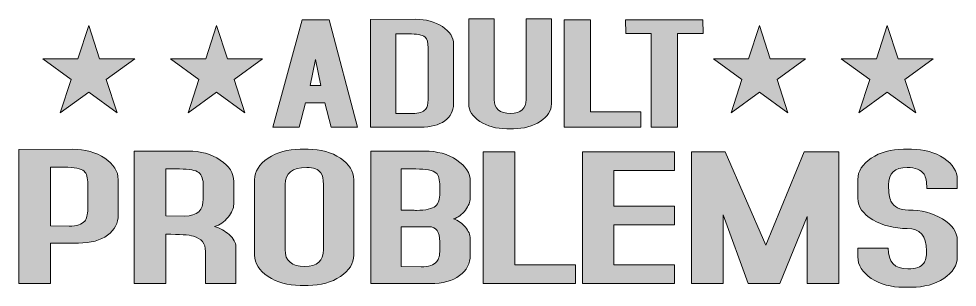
# Model space of a CAD drawing. Header units: inches. Extents: x 0.5 to 14.5, y -16.1 to -0.7.
# Drawn here: x 0.5 to 14.5, y -16.15 to -12.14 of the extents above; entities that cross this region are included whole.
import ezdxf

# ---------------------------------------------------------------- set-up
doc = ezdxf.new("R2010")
doc.units = ezdxf.units.IN
doc.header["$MEASUREMENT"] = 0
doc.layers.add('Layer 1', color=7, linetype='Continuous')

# ---------------------------------------------------------------- blocks, each defined once
blk = doc.blocks.new('block 3')
at = {"layer": 'Layer 1', "true_color": 0xff0000}
h = blk.add_hatch(color=1, dxfattribs=at)
h.dxf.hatch_style = 2
h.paths.add_polyline_path([(5.552, -13.758), (5.161, -13.758), (5.069, -13.393), (4.78, -13.393), (4.685, -13.758), (4.293, -13.758), (4.728, -12.153), (5.132, -12.156)])
h.paths.add_polyline_path([(5.008, -13.136), (4.928, -12.746), (4.849, -13.136)])
h = blk.add_hatch(color=1, dxfattribs=at)
h.dxf.hatch_style = 2
edge = h.paths.add_edge_path()
edge.add_spline(control_points=[(6.986, -13.412), (6.986, -13.516), (6.942, -13.599), (6.855, -13.663), (6.768, -13.726), (6.646, -13.758), (6.49, -13.758), (6.49, -13.758), (5.749, -13.758), (5.749, -13.758), (5.749, -13.758), (5.749, -12.148), (5.749, -12.148), (5.749, -12.148), (6.418, -12.146), (6.418, -12.146), (6.575, -12.146), (6.708, -12.182), (6.819, -12.255), (6.93, -12.327), (6.986, -12.414), (6.986, -12.517), (6.986, -12.517), (6.986, -13.412), (6.986, -13.412)], knot_values=[0, 0, 0, 0, 1, 1, 1, 2, 2, 2, 3, 3, 3, 4, 4, 4, 5, 5, 5, 6, 6, 6, 7, 7, 7, 8, 8, 8, 8], degree=3, periodic=1)
edge = h.paths.add_edge_path()
edge.add_spline(control_points=[(6.607, -13.345), (6.607, -13.345), (6.607, -12.573), (6.607, -12.573), (6.607, -12.494), (6.592, -12.441), (6.562, -12.412), (6.521, -12.379), (6.438, -12.363), (6.314, -12.363), (6.314, -12.363), (6.127, -12.363), (6.127, -12.363), (6.127, -12.363), (6.127, -13.551), (6.127, -13.551), (6.127, -13.551), (6.375, -13.553), (6.375, -13.553), (6.469, -13.553), (6.534, -13.532), (6.569, -13.491), (6.595, -13.462), (6.607, -13.413), (6.607, -13.345)], knot_values=[0, 0, 0, 0, 1, 1, 1, 2, 2, 2, 3, 3, 3, 4, 4, 4, 5, 5, 5, 6, 6, 6, 7, 7, 7, 8, 8, 8, 8], degree=3, periodic=1)
h = blk.add_hatch(color=1, dxfattribs=at)
h.dxf.hatch_style = 2
edge = h.paths.add_edge_path()
edge.add_spline(control_points=[(8.446, -13.41), (8.446, -13.512), (8.39, -13.599), (8.279, -13.672), (8.168, -13.744), (8.035, -13.78), (7.878, -13.78), (7.878, -13.78), (7.78, -13.78), (7.78, -13.78), (7.623, -13.78), (7.49, -13.744), (7.379, -13.672), (7.268, -13.599), (7.213, -13.512), (7.213, -13.41), (7.213, -13.41), (7.213, -12.138), (7.213, -12.138), (7.213, -12.138), (7.591, -12.138), (7.591, -12.138), (7.591, -12.138), (7.591, -13.344), (7.591, -13.344), (7.591, -13.482), (7.673, -13.551), (7.837, -13.551), (7.99, -13.551), (8.067, -13.482), (8.067, -13.344), (8.067, -13.344), (8.067, -12.138), (8.067, -12.138), (8.067, -12.138), (8.446, -12.138), (8.446, -12.138), (8.446, -12.138), (8.446, -13.41), (8.446, -13.41)], knot_values=[0, 0, 0, 0, 1, 1, 1, 2, 2, 2, 3, 3, 3, 4, 4, 4, 5, 5, 5, 6, 6, 6, 7, 7, 7, 8, 8, 8, 9, 9, 9, 10, 10, 10, 11, 11, 11, 12, 12, 12, 13, 13, 13, 13], degree=3, periodic=1)
h = blk.add_hatch(color=1, dxfattribs=at)
h.dxf.hatch_style = 2
h.paths.add_polyline_path([(9.781, -13.528), (9.781, -13.758), (8.635, -13.758), (8.635, -12.156), (9.028, -12.156), (9.028, -13.528)])
h = blk.add_hatch(color=1, dxfattribs=at)
h.dxf.hatch_style = 2
h.paths.add_polyline_path([(10.707, -12.358), (10.325, -12.358), (10.325, -13.758), (9.932, -13.758), (9.932, -12.358), (9.554, -12.358), (9.55, -12.153), (10.704, -12.153)])
at = {"layer": 'Layer 1', "lineweight": 0}
for points in [[(5.552, -13.758), (5.161, -13.758), (5.069, -13.393), (4.78, -13.393), (4.685, -13.758), (4.293, -13.758), (4.728, -12.153), (5.132, -12.156), (5.552, -13.758)], [(9.781, -13.528), (9.781, -13.758), (8.635, -13.758), (8.635, -12.156), (9.028, -12.156), (9.028, -13.528), (9.781, -13.528)], [(10.707, -12.358), (10.325, -12.358), (10.325, -13.758), (9.932, -13.758), (9.932, -12.358), (9.554, -12.358), (9.55, -12.153), (10.704, -12.153), (10.707, -12.358)], [(5.008, -13.136), (4.928, -12.746), (4.849, -13.136), (5.008, -13.136)]]:
    blk.add_lwpolyline(points, dxfattribs=at)
for points, knots in [([(6.986, -13.412), (6.986, -13.516), (6.942, -13.599), (6.855, -13.663), (6.768, -13.726), (6.646, -13.758), (6.49, -13.758), (6.49, -13.758), (5.749, -13.758), (5.749, -13.758), (5.749, -13.758), (5.749, -12.148), (5.749, -12.148), (5.749, -12.148), (6.418, -12.146), (6.418, -12.146), (6.575, -12.146), (6.708, -12.182), (6.819, -12.255), (6.93, -12.327), (6.986, -12.414), (6.986, -12.517), (6.986, -12.517), (6.986, -13.412), (6.986, -13.412)], [0, 0, 0, 0, 1, 1, 1, 2, 2, 2, 3, 3, 3, 4, 4, 4, 5, 5, 5, 6, 6, 6, 7, 7, 7, 8, 8, 8, 8]), ([(8.446, -13.41), (8.446, -13.512), (8.39, -13.599), (8.279, -13.672), (8.168, -13.744), (8.035, -13.78), (7.878, -13.78), (7.878, -13.78), (7.78, -13.78), (7.78, -13.78), (7.623, -13.78), (7.49, -13.744), (7.379, -13.672), (7.268, -13.599), (7.213, -13.512), (7.213, -13.41), (7.213, -13.41), (7.213, -12.138), (7.213, -12.138), (7.213, -12.138), (7.591, -12.138), (7.591, -12.138), (7.591, -12.138), (7.591, -13.344), (7.591, -13.344), (7.591, -13.482), (7.673, -13.551), (7.837, -13.551), (7.99, -13.551), (8.067, -13.482), (8.067, -13.344), (8.067, -13.344), (8.067, -12.138), (8.067, -12.138), (8.067, -12.138), (8.446, -12.138), (8.446, -12.138), (8.446, -12.138), (8.446, -13.41), (8.446, -13.41)], [0, 0, 0, 0, 1, 1, 1, 2, 2, 2, 3, 3, 3, 4, 4, 4, 5, 5, 5, 6, 6, 6, 7, 7, 7, 8, 8, 8, 9, 9, 9, 10, 10, 10, 11, 11, 11, 12, 12, 12, 13, 13, 13, 13]), ([(6.607, -13.345), (6.607, -13.345), (6.607, -12.573), (6.607, -12.573), (6.607, -12.494), (6.592, -12.441), (6.562, -12.412), (6.521, -12.379), (6.438, -12.363), (6.314, -12.363), (6.314, -12.363), (6.127, -12.363), (6.127, -12.363), (6.127, -12.363), (6.127, -13.551), (6.127, -13.551), (6.127, -13.551), (6.375, -13.553), (6.375, -13.553), (6.469, -13.553), (6.534, -13.532), (6.569, -13.491), (6.595, -13.462), (6.607, -13.413), (6.607, -13.345)], [0, 0, 0, 0, 1, 1, 1, 2, 2, 2, 3, 3, 3, 4, 4, 4, 5, 5, 5, 6, 6, 6, 7, 7, 7, 8, 8, 8, 8])]:
    blk.add_open_spline(points, degree=3, knots=knots, dxfattribs=at)
blk = doc.blocks.new('block 15')
at = {"layer": 'Layer 1', "true_color": 0x29abe2}
h = blk.add_hatch(color=142, dxfattribs=at)
h.dxf.hatch_style = 2
edge = h.paths.add_edge_path()
edge.add_spline(control_points=[(1.985, -15.062), (1.985, -15.19), (1.933, -15.292), (1.828, -15.37), (1.724, -15.448), (1.578, -15.487), (1.391, -15.487), (1.391, -15.487), (0.974, -15.487), (0.974, -15.487), (0.974, -15.487), (0.974, -16.093), (0.974, -16.093), (0.974, -16.093), (0.502, -16.093), (0.502, -16.093), (0.502, -16.093), (0.502, -14.09), (0.502, -14.09), (0.502, -14.09), (1.305, -14.087), (1.305, -14.087), (1.492, -14.087), (1.652, -14.131), (1.785, -14.22), (1.918, -14.309), (1.985, -14.416), (1.985, -14.541), (1.985, -14.541), (1.985, -15.062), (1.985, -15.062)], knot_values=[0, 0, 0, 0, 1, 1, 1, 2, 2, 2, 3, 3, 3, 4, 4, 4, 5, 5, 5, 6, 6, 6, 7, 7, 7, 8, 8, 8, 9, 9, 9, 10, 10, 10, 10], degree=3, periodic=1)
edge = h.paths.add_edge_path()
edge.add_spline(control_points=[(1.531, -14.981), (1.531, -14.981), (1.531, -14.611), (1.531, -14.611), (1.531, -14.512), (1.513, -14.446), (1.477, -14.414), (1.429, -14.374), (1.331, -14.353), (1.181, -14.353), (1.181, -14.353), (0.974, -14.353), (0.974, -14.353), (0.974, -14.353), (0.974, -15.232), (0.974, -15.232), (0.974, -15.232), (1.255, -15.235), (1.255, -15.235), (1.367, -15.235), (1.444, -15.21), (1.486, -15.159), (1.516, -15.123), (1.531, -15.063), (1.531, -14.981)], knot_values=[0, 0, 0, 0, 1, 1, 1, 2, 2, 2, 3, 3, 3, 4, 4, 4, 5, 5, 5, 6, 6, 6, 7, 7, 7, 8, 8, 8, 8], degree=3, periodic=1)
h = blk.add_hatch(color=142, dxfattribs=at)
h.dxf.hatch_style = 2
edge = h.paths.add_edge_path()
edge.add_spline(control_points=[(3.739, -16.093), (3.739, -16.093), (3.286, -16.093), (3.286, -16.093), (3.286, -16.093), (3.286, -15.611), (3.286, -15.611), (3.286, -15.494), (3.226, -15.418), (3.106, -15.384), (3.037, -15.365), (2.901, -15.356), (2.697, -15.356), (2.697, -15.356), (2.697, -16.093), (2.697, -16.093), (2.697, -16.093), (2.225, -16.093), (2.225, -16.093), (2.225, -16.093), (2.225, -14.117), (2.225, -14.117), (2.225, -14.117), (3.028, -14.114), (3.028, -14.114), (3.215, -14.114), (3.375, -14.159), (3.508, -14.248), (3.641, -14.337), (3.708, -14.444), (3.708, -14.569), (3.708, -14.569), (3.708, -14.909), (3.708, -14.909), (3.708, -14.97), (3.68, -15.035), (3.624, -15.103), (3.568, -15.172), (3.501, -15.218), (3.422, -15.24), (3.507, -15.266), (3.579, -15.307), (3.64, -15.361), (3.706, -15.422), (3.739, -15.482), (3.739, -15.54), (3.739, -15.54), (3.739, -16.093), (3.739, -16.093)], knot_values=[0, 0, 0, 0, 1, 1, 1, 2, 2, 2, 3, 3, 3, 4, 4, 4, 5, 5, 5, 6, 6, 6, 7, 7, 7, 8, 8, 8, 9, 9, 9, 10, 10, 10, 11, 11, 11, 12, 12, 12, 13, 13, 13, 14, 14, 14, 15, 15, 15, 16, 16, 16, 16], degree=3, periodic=1)
edge = h.paths.add_edge_path()
edge.add_spline(control_points=[(3.254, -14.828), (3.254, -14.828), (3.254, -14.639), (3.254, -14.639), (3.254, -14.54), (3.232, -14.472), (3.187, -14.435), (3.142, -14.399), (3.046, -14.381), (2.899, -14.381), (2.899, -14.381), (2.697, -14.381), (2.697, -14.381), (2.697, -14.381), (2.697, -15.081), (2.697, -15.081), (2.697, -15.081), (2.98, -15.084), (2.98, -15.084), (3.163, -15.084), (3.254, -14.998), (3.254, -14.828)], knot_values=[0, 0, 0, 0, 1, 1, 1, 2, 2, 2, 3, 3, 3, 4, 4, 4, 5, 5, 5, 6, 6, 6, 7, 7, 7, 7], degree=3, periodic=1)
h = blk.add_hatch(color=142, dxfattribs=at)
h.dxf.hatch_style = 2
edge = h.paths.add_edge_path()
edge.add_spline(control_points=[(5.498, -15.666), (5.498, -15.791), (5.432, -15.898), (5.299, -15.987), (5.166, -16.076), (5.006, -16.12), (4.818, -16.12), (4.818, -16.12), (4.7, -16.12), (4.7, -16.12), (4.513, -16.12), (4.353, -16.076), (4.22, -15.987), (4.087, -15.898), (4.02, -15.791), (4.02, -15.666), (4.02, -15.666), (4.02, -14.541), (4.02, -14.541), (4.02, -14.416), (4.087, -14.309), (4.22, -14.22), (4.353, -14.131), (4.513, -14.087), (4.7, -14.087), (4.7, -14.087), (4.818, -14.087), (4.818, -14.087), (5.006, -14.087), (5.166, -14.131), (5.299, -14.22), (5.432, -14.309), (5.498, -14.416), (5.498, -14.541), (5.498, -14.541), (5.498, -15.666), (5.498, -15.666)], knot_values=[0, 0, 0, 0, 1, 1, 1, 2, 2, 2, 3, 3, 3, 4, 4, 4, 5, 5, 5, 6, 6, 6, 7, 7, 7, 8, 8, 8, 9, 9, 9, 10, 10, 10, 11, 11, 11, 12, 12, 12, 12], degree=3, periodic=1)
edge = h.paths.add_edge_path()
edge.add_spline(control_points=[(5.045, -15.585), (5.045, -15.585), (5.045, -14.613), (5.045, -14.613), (5.045, -14.534), (5.033, -14.477), (5.009, -14.441), (4.969, -14.387), (4.898, -14.359), (4.796, -14.359), (4.581, -14.359), (4.474, -14.444), (4.474, -14.613), (4.474, -14.613), (4.474, -15.585), (4.474, -15.585), (4.474, -15.754), (4.572, -15.838), (4.768, -15.838), (4.953, -15.838), (5.045, -15.754), (5.045, -15.585)], knot_values=[0, 0, 0, 0, 1, 1, 1, 2, 2, 2, 3, 3, 3, 4, 4, 4, 5, 5, 5, 6, 6, 6, 7, 7, 7, 7], degree=3, periodic=1)
h = blk.add_hatch(color=142, dxfattribs=at)
h.dxf.hatch_style = 2
edge = h.paths.add_edge_path()
edge.add_spline(control_points=[(7.235, -15.668), (7.235, -15.793), (7.182, -15.895), (7.076, -15.974), (6.97, -16.053), (6.825, -16.093), (6.641, -16.093), (6.641, -16.093), (5.752, -16.093), (5.752, -16.093), (5.752, -16.093), (5.752, -14.117), (5.752, -14.117), (5.752, -14.117), (6.555, -14.114), (6.555, -14.114), (6.742, -14.114), (6.902, -14.159), (7.035, -14.248), (7.168, -14.337), (7.235, -14.444), (7.235, -14.569), (7.235, -14.569), (7.235, -14.818), (7.235, -14.818), (7.235, -14.873), (7.211, -14.931), (7.162, -14.994), (7.111, -15.063), (7.052, -15.107), (6.985, -15.128), (7.055, -15.15), (7.114, -15.19), (7.162, -15.249), (7.211, -15.308), (7.235, -15.364), (7.235, -15.419), (7.235, -15.419), (7.235, -15.668), (7.235, -15.668)], knot_values=[0, 0, 0, 0, 1, 1, 1, 2, 2, 2, 3, 3, 3, 4, 4, 4, 5, 5, 5, 6, 6, 6, 7, 7, 7, 8, 8, 8, 9, 9, 9, 10, 10, 10, 11, 11, 11, 12, 12, 12, 13, 13, 13, 13], degree=3, periodic=1)
edge = h.paths.add_edge_path()
edge.add_spline(control_points=[(6.781, -14.737), (6.781, -14.737), (6.781, -14.639), (6.781, -14.639), (6.781, -14.54), (6.763, -14.474), (6.727, -14.442), (6.678, -14.401), (6.577, -14.381), (6.425, -14.381), (6.425, -14.381), (6.206, -14.381), (6.206, -14.381), (6.206, -14.381), (6.206, -14.996), (6.206, -14.996), (6.352, -14.998), (6.428, -14.999), (6.434, -14.999), (6.574, -14.999), (6.669, -14.977), (6.717, -14.935), (6.76, -14.9), (6.781, -14.834), (6.781, -14.737)], knot_values=[0, 0, 0, 0, 1, 1, 1, 2, 2, 2, 3, 3, 3, 4, 4, 4, 5, 5, 5, 6, 6, 6, 7, 7, 7, 8, 8, 8, 8], degree=3, periodic=1)
edge = h.paths.add_edge_path()
edge.add_spline(control_points=[(6.781, -15.587), (6.781, -15.587), (6.781, -15.468), (6.781, -15.468), (6.781, -15.319), (6.728, -15.244), (6.621, -15.244), (6.621, -15.244), (6.206, -15.244), (6.206, -15.244), (6.206, -15.244), (6.206, -15.838), (6.206, -15.838), (6.206, -15.838), (6.503, -15.841), (6.503, -15.841), (6.615, -15.841), (6.693, -15.816), (6.736, -15.765), (6.766, -15.727), (6.781, -15.667), (6.781, -15.587)], knot_values=[0, 0, 0, 0, 1, 1, 1, 2, 2, 2, 3, 3, 3, 4, 4, 4, 5, 5, 5, 6, 6, 6, 7, 7, 7, 7], degree=3, periodic=1)
h = blk.add_hatch(color=142, dxfattribs=at)
h.dxf.hatch_style = 2
h.paths.add_polyline_path([(8.803, -15.811), (8.803, -16.093), (7.43, -16.093), (7.43, -14.126), (7.901, -14.126), (7.901, -15.811)])
h = blk.add_hatch(color=142, dxfattribs=at)
h.dxf.hatch_style = 2
h.paths.add_polyline_path([(10.281, -15.811), (10.281, -16.093), (8.908, -16.093), (8.908, -14.126), (10.281, -14.123), (10.281, -14.405), (9.379, -14.405), (9.379, -14.935), (10.281, -14.935), (10.281, -15.217), (9.379, -15.217), (9.379, -15.811)])
h = blk.add_hatch(color=142, dxfattribs=at)
h.dxf.hatch_style = 2
h.paths.add_polyline_path([(12.73, -16.093), (12.258, -16.093), (12.258, -15.09), (11.85, -16.093), (11.379, -16.093), (11.007, -15.068), (11.007, -16.093), (10.535, -16.093), (10.535, -14.126), (11.038, -14.126), (11.641, -15.521), (12.213, -14.126), (12.73, -14.126)])
h = blk.add_hatch(color=142, dxfattribs=at)
h.dxf.hatch_style = 2
edge = h.paths.add_edge_path()
edge.add_spline(control_points=[(14.498, -14.672), (14.498, -14.672), (14.044, -14.672), (14.044, -14.672), (14.044, -14.576), (14.031, -14.506), (14.004, -14.461), (13.958, -14.393), (13.874, -14.359), (13.75, -14.359), (13.565, -14.359), (13.473, -14.446), (13.473, -14.62), (13.473, -14.733), (13.485, -14.813), (13.51, -14.862), (13.555, -14.95), (13.642, -14.995), (13.769, -14.995), (13.96, -14.995), (14.13, -15.039), (14.277, -15.126), (14.424, -15.214), (14.498, -15.32), (14.498, -15.445), (14.498, -15.445), (14.498, -15.693), (14.498, -15.693), (14.498, -15.819), (14.431, -15.925), (14.298, -16.014), (14.164, -16.103), (14.004, -16.147), (13.816, -16.147), (13.816, -16.147), (13.697, -16.147), (13.697, -16.147), (13.509, -16.147), (13.349, -16.103), (13.215, -16.014), (13.082, -15.925), (13.015, -15.818), (13.015, -15.693), (13.015, -15.693), (13.015, -15.562), (13.015, -15.562), (13.015, -15.562), (13.469, -15.562), (13.469, -15.562), (13.466, -15.77), (13.564, -15.874), (13.763, -15.874), (13.878, -15.874), (13.957, -15.846), (13.999, -15.79), (14.026, -15.751), (14.04, -15.689), (14.04, -15.602), (14.04, -15.38), (13.943, -15.27), (13.751, -15.27), (13.558, -15.27), (13.387, -15.226), (13.238, -15.139), (13.09, -15.053), (13.015, -14.946), (13.015, -14.819), (13.015, -14.819), (13.015, -14.54), (13.015, -14.54), (13.015, -14.415), (13.082, -14.309), (13.215, -14.22), (13.349, -14.131), (13.509, -14.087), (13.697, -14.087), (13.697, -14.087), (13.816, -14.087), (13.816, -14.087), (14.004, -14.087), (14.164, -14.131), (14.298, -14.22), (14.431, -14.309), (14.498, -14.416), (14.498, -14.541), (14.498, -14.541), (14.498, -14.672), (14.498, -14.672)], knot_values=[0, 0, 0, 0, 1, 1, 1, 2, 2, 2, 3, 3, 3, 4, 4, 4, 5, 5, 5, 6, 6, 6, 7, 7, 7, 8, 8, 8, 9, 9, 9, 10, 10, 10, 11, 11, 11, 12, 12, 12, 13, 13, 13, 14, 14, 14, 15, 15, 15, 16, 16, 16, 17, 17, 17, 18, 18, 18, 19, 19, 19, 20, 20, 20, 21, 21, 21, 22, 22, 22, 23, 23, 23, 24, 24, 24, 25, 25, 25, 26, 26, 26, 27, 27, 27, 28, 28, 28, 29, 29, 29, 29], degree=3, periodic=1)
at = {"layer": 'Layer 1', "lineweight": 0}
for points in [[(8.803, -15.811), (8.803, -16.093), (7.43, -16.093), (7.43, -14.126), (7.901, -14.126), (7.901, -15.811), (8.803, -15.811)], [(10.281, -15.811), (10.281, -16.093), (8.908, -16.093), (8.908, -14.126), (10.281, -14.123), (10.281, -14.405), (9.379, -14.405), (9.379, -14.935), (10.281, -14.935), (10.281, -15.217), (9.379, -15.217), (9.379, -15.811), (10.281, -15.811)], [(12.73, -16.093), (12.258, -16.093), (12.258, -15.09), (11.85, -16.093), (11.379, -16.093), (11.007, -15.068), (11.007, -16.093), (10.535, -16.093), (10.535, -14.126), (11.038, -14.126), (11.641, -15.521), (12.213, -14.126), (12.73, -14.126), (12.73, -16.093)]]:
    blk.add_lwpolyline(points, dxfattribs=at)
for points, knots in [([(1.985, -15.062), (1.985, -15.19), (1.933, -15.292), (1.828, -15.37), (1.724, -15.448), (1.578, -15.487), (1.391, -15.487), (1.391, -15.487), (0.974, -15.487), (0.974, -15.487), (0.974, -15.487), (0.974, -16.093), (0.974, -16.093), (0.974, -16.093), (0.502, -16.093), (0.502, -16.093), (0.502, -16.093), (0.502, -14.09), (0.502, -14.09), (0.502, -14.09), (1.305, -14.087), (1.305, -14.087), (1.492, -14.087), (1.652, -14.131), (1.785, -14.22), (1.918, -14.309), (1.985, -14.416), (1.985, -14.541), (1.985, -14.541), (1.985, -15.062), (1.985, -15.062)], [0, 0, 0, 0, 1, 1, 1, 2, 2, 2, 3, 3, 3, 4, 4, 4, 5, 5, 5, 6, 6, 6, 7, 7, 7, 8, 8, 8, 9, 9, 9, 10, 10, 10, 10]), ([(3.739, -16.093), (3.739, -16.093), (3.286, -16.093), (3.286, -16.093), (3.286, -16.093), (3.286, -15.611), (3.286, -15.611), (3.286, -15.494), (3.226, -15.418), (3.106, -15.384), (3.037, -15.365), (2.901, -15.356), (2.697, -15.356), (2.697, -15.356), (2.697, -16.093), (2.697, -16.093), (2.697, -16.093), (2.225, -16.093), (2.225, -16.093), (2.225, -16.093), (2.225, -14.117), (2.225, -14.117), (2.225, -14.117), (3.028, -14.114), (3.028, -14.114), (3.215, -14.114), (3.375, -14.159), (3.508, -14.248), (3.641, -14.337), (3.708, -14.444), (3.708, -14.569), (3.708, -14.569), (3.708, -14.909), (3.708, -14.909), (3.708, -14.97), (3.68, -15.035), (3.624, -15.103), (3.568, -15.172), (3.501, -15.218), (3.422, -15.24), (3.507, -15.266), (3.579, -15.307), (3.64, -15.361), (3.706, -15.422), (3.739, -15.482), (3.739, -15.54), (3.739, -15.54), (3.739, -16.093), (3.739, -16.093)], [0, 0, 0, 0, 1, 1, 1, 2, 2, 2, 3, 3, 3, 4, 4, 4, 5, 5, 5, 6, 6, 6, 7, 7, 7, 8, 8, 8, 9, 9, 9, 10, 10, 10, 11, 11, 11, 12, 12, 12, 13, 13, 13, 14, 14, 14, 15, 15, 15, 16, 16, 16, 16]), ([(5.498, -15.666), (5.498, -15.791), (5.432, -15.898), (5.299, -15.987), (5.166, -16.076), (5.006, -16.12), (4.818, -16.12), (4.818, -16.12), (4.7, -16.12), (4.7, -16.12), (4.513, -16.12), (4.353, -16.076), (4.22, -15.987), (4.087, -15.898), (4.02, -15.791), (4.02, -15.666), (4.02, -15.666), (4.02, -14.541), (4.02, -14.541), (4.02, -14.416), (4.087, -14.309), (4.22, -14.22), (4.353, -14.131), (4.513, -14.087), (4.7, -14.087), (4.7, -14.087), (4.818, -14.087), (4.818, -14.087), (5.006, -14.087), (5.166, -14.131), (5.299, -14.22), (5.432, -14.309), (5.498, -14.416), (5.498, -14.541), (5.498, -14.541), (5.498, -15.666), (5.498, -15.666)], [0, 0, 0, 0, 1, 1, 1, 2, 2, 2, 3, 3, 3, 4, 4, 4, 5, 5, 5, 6, 6, 6, 7, 7, 7, 8, 8, 8, 9, 9, 9, 10, 10, 10, 11, 11, 11, 12, 12, 12, 12]), ([(7.235, -15.668), (7.235, -15.793), (7.182, -15.895), (7.076, -15.974), (6.97, -16.053), (6.825, -16.093), (6.641, -16.093), (6.641, -16.093), (5.752, -16.093), (5.752, -16.093), (5.752, -16.093), (5.752, -14.117), (5.752, -14.117), (5.752, -14.117), (6.555, -14.114), (6.555, -14.114), (6.742, -14.114), (6.902, -14.159), (7.035, -14.248), (7.168, -14.337), (7.235, -14.444), (7.235, -14.569), (7.235, -14.569), (7.235, -14.818), (7.235, -14.818), (7.235, -14.873), (7.211, -14.931), (7.162, -14.994), (7.111, -15.063), (7.052, -15.107), (6.985, -15.128), (7.055, -15.15), (7.114, -15.19), (7.162, -15.249), (7.211, -15.308), (7.235, -15.364), (7.235, -15.419), (7.235, -15.419), (7.235, -15.668), (7.235, -15.668)], [0, 0, 0, 0, 1, 1, 1, 2, 2, 2, 3, 3, 3, 4, 4, 4, 5, 5, 5, 6, 6, 6, 7, 7, 7, 8, 8, 8, 9, 9, 9, 10, 10, 10, 11, 11, 11, 12, 12, 12, 13, 13, 13, 13]), ([(14.498, -14.672), (14.498, -14.672), (14.044, -14.672), (14.044, -14.672), (14.044, -14.576), (14.031, -14.506), (14.004, -14.461), (13.958, -14.393), (13.874, -14.359), (13.75, -14.359), (13.565, -14.359), (13.473, -14.446), (13.473, -14.62), (13.473, -14.733), (13.485, -14.813), (13.51, -14.862), (13.555, -14.95), (13.642, -14.995), (13.769, -14.995), (13.96, -14.995), (14.13, -15.039), (14.277, -15.126), (14.424, -15.214), (14.498, -15.32), (14.498, -15.445), (14.498, -15.445), (14.498, -15.693), (14.498, -15.693), (14.498, -15.819), (14.431, -15.925), (14.298, -16.014), (14.164, -16.103), (14.004, -16.147), (13.816, -16.147), (13.816, -16.147), (13.697, -16.147), (13.697, -16.147), (13.509, -16.147), (13.349, -16.103), (13.215, -16.014), (13.082, -15.925), (13.015, -15.818), (13.015, -15.693), (13.015, -15.693), (13.015, -15.562), (13.015, -15.562), (13.015, -15.562), (13.469, -15.562), (13.469, -15.562), (13.466, -15.77), (13.564, -15.874), (13.763, -15.874), (13.878, -15.874), (13.957, -15.846), (13.999, -15.79), (14.026, -15.751), (14.04, -15.689), (14.04, -15.602), (14.04, -15.38), (13.943, -15.27), (13.751, -15.27), (13.558, -15.27), (13.387, -15.226), (13.238, -15.139), (13.09, -15.053), (13.015, -14.946), (13.015, -14.819), (13.015, -14.819), (13.015, -14.54), (13.015, -14.54), (13.015, -14.415), (13.082, -14.309), (13.215, -14.22), (13.349, -14.131), (13.509, -14.087), (13.697, -14.087), (13.697, -14.087), (13.816, -14.087), (13.816, -14.087), (14.004, -14.087), (14.164, -14.131), (14.298, -14.22), (14.431, -14.309), (14.498, -14.416), (14.498, -14.541), (14.498, -14.541), (14.498, -14.672), (14.498, -14.672)], [0, 0, 0, 0, 1, 1, 1, 2, 2, 2, 3, 3, 3, 4, 4, 4, 5, 5, 5, 6, 6, 6, 7, 7, 7, 8, 8, 8, 9, 9, 9, 10, 10, 10, 11, 11, 11, 12, 12, 12, 13, 13, 13, 14, 14, 14, 15, 15, 15, 16, 16, 16, 17, 17, 17, 18, 18, 18, 19, 19, 19, 20, 20, 20, 21, 21, 21, 22, 22, 22, 23, 23, 23, 24, 24, 24, 25, 25, 25, 26, 26, 26, 27, 27, 27, 28, 28, 28, 29, 29, 29, 29]), ([(1.531, -14.981), (1.531, -14.981), (1.531, -14.611), (1.531, -14.611), (1.531, -14.512), (1.513, -14.446), (1.477, -14.414), (1.429, -14.374), (1.331, -14.353), (1.181, -14.353), (1.181, -14.353), (0.974, -14.353), (0.974, -14.353), (0.974, -14.353), (0.974, -15.232), (0.974, -15.232), (0.974, -15.232), (1.255, -15.235), (1.255, -15.235), (1.367, -15.235), (1.444, -15.21), (1.486, -15.159), (1.516, -15.123), (1.531, -15.063), (1.531, -14.981)], [0, 0, 0, 0, 1, 1, 1, 2, 2, 2, 3, 3, 3, 4, 4, 4, 5, 5, 5, 6, 6, 6, 7, 7, 7, 8, 8, 8, 8]), ([(3.254, -14.828), (3.254, -14.828), (3.254, -14.639), (3.254, -14.639), (3.254, -14.54), (3.232, -14.472), (3.187, -14.435), (3.142, -14.399), (3.046, -14.381), (2.899, -14.381), (2.899, -14.381), (2.697, -14.381), (2.697, -14.381), (2.697, -14.381), (2.697, -15.081), (2.697, -15.081), (2.697, -15.081), (2.98, -15.084), (2.98, -15.084), (3.163, -15.084), (3.254, -14.998), (3.254, -14.828)], [0, 0, 0, 0, 1, 1, 1, 2, 2, 2, 3, 3, 3, 4, 4, 4, 5, 5, 5, 6, 6, 6, 7, 7, 7, 7]), ([(5.045, -15.585), (5.045, -15.585), (5.045, -14.613), (5.045, -14.613), (5.045, -14.534), (5.033, -14.477), (5.009, -14.441), (4.969, -14.387), (4.898, -14.359), (4.796, -14.359), (4.581, -14.359), (4.474, -14.444), (4.474, -14.613), (4.474, -14.613), (4.474, -15.585), (4.474, -15.585), (4.474, -15.754), (4.572, -15.838), (4.768, -15.838), (4.953, -15.838), (5.045, -15.754), (5.045, -15.585)], [0, 0, 0, 0, 1, 1, 1, 2, 2, 2, 3, 3, 3, 4, 4, 4, 5, 5, 5, 6, 6, 6, 7, 7, 7, 7]), ([(6.781, -14.737), (6.781, -14.737), (6.781, -14.639), (6.781, -14.639), (6.781, -14.54), (6.763, -14.474), (6.727, -14.442), (6.678, -14.401), (6.577, -14.381), (6.425, -14.381), (6.425, -14.381), (6.206, -14.381), (6.206, -14.381), (6.206, -14.381), (6.206, -14.996), (6.206, -14.996), (6.352, -14.998), (6.428, -14.999), (6.434, -14.999), (6.574, -14.999), (6.669, -14.977), (6.717, -14.935), (6.76, -14.9), (6.781, -14.834), (6.781, -14.737)], [0, 0, 0, 0, 1, 1, 1, 2, 2, 2, 3, 3, 3, 4, 4, 4, 5, 5, 5, 6, 6, 6, 7, 7, 7, 8, 8, 8, 8]), ([(6.781, -15.587), (6.781, -15.587), (6.781, -15.468), (6.781, -15.468), (6.781, -15.319), (6.728, -15.244), (6.621, -15.244), (6.621, -15.244), (6.206, -15.244), (6.206, -15.244), (6.206, -15.244), (6.206, -15.838), (6.206, -15.838), (6.206, -15.838), (6.503, -15.841), (6.503, -15.841), (6.615, -15.841), (6.693, -15.816), (6.736, -15.765), (6.766, -15.727), (6.781, -15.667), (6.781, -15.587)], [0, 0, 0, 0, 1, 1, 1, 2, 2, 2, 3, 3, 3, 4, 4, 4, 5, 5, 5, 6, 6, 6, 7, 7, 7, 7])]:
    blk.add_open_spline(points, degree=3, knots=knots, dxfattribs=at)
blk = doc.blocks.new('block 18')
at = {"layer": 'Layer 1', "true_color": 0x29abe2}
h = blk.add_hatch(color=142, dxfattribs=at)
h.dxf.hatch_style = 2
h.paths.add_polyline_path([(1.546, -12.237), (1.707, -12.735), (2.231, -12.735), (1.808, -13.043), (1.969, -13.541), (1.546, -13.233), (1.122, -13.541), (1.284, -13.043), (0.86, -12.735), (1.384, -12.735)])
at = {"layer": 'Layer 1', "lineweight": 0}
blk.add_lwpolyline([(1.546, -12.237), (1.707, -12.735), (2.231, -12.735), (1.808, -13.043), (1.969, -13.541), (1.546, -13.233), (1.122, -13.541), (1.284, -13.043), (0.86, -12.735), (1.384, -12.735), (1.546, -12.237)], dxfattribs=at)
blk = doc.blocks.new('block 19')
at = {"layer": 'Layer 1', "true_color": 0x29abe2}
h = blk.add_hatch(color=142, dxfattribs=at)
h.dxf.hatch_style = 2
h.paths.add_polyline_path([(3.452, -12.237), (3.614, -12.735), (4.138, -12.735), (3.714, -13.043), (3.876, -13.541), (3.452, -13.233), (3.028, -13.541), (3.19, -13.043), (2.766, -12.735), (3.29, -12.735)])
at = {"layer": 'Layer 1', "lineweight": 0}
blk.add_lwpolyline([(3.452, -12.237), (3.614, -12.735), (4.138, -12.735), (3.714, -13.043), (3.876, -13.541), (3.452, -13.233), (3.028, -13.541), (3.19, -13.043), (2.766, -12.735), (3.29, -12.735), (3.452, -12.237)], dxfattribs=at)
blk = doc.blocks.new('block 17')
at = {"layer": 'Layer 1'}
for name in ['block 18', 'block 19']:
    blk.add_blockref(name, (0, 0), dxfattribs=at)
blk = doc.blocks.new('block 21')
at = {"layer": 'Layer 1', "true_color": 0x29abe2}
h = blk.add_hatch(color=142, dxfattribs=at)
h.dxf.hatch_style = 2
h.paths.add_polyline_path([(11.548, -12.237), (11.71, -12.735), (12.234, -12.735), (11.81, -13.043), (11.972, -13.541), (11.548, -13.233), (11.124, -13.541), (11.286, -13.043), (10.862, -12.735), (11.386, -12.735)])
at = {"layer": 'Layer 1', "lineweight": 0}
blk.add_lwpolyline([(11.548, -12.237), (11.71, -12.735), (12.234, -12.735), (11.81, -13.043), (11.972, -13.541), (11.548, -13.233), (11.124, -13.541), (11.286, -13.043), (10.862, -12.735), (11.386, -12.735), (11.548, -12.237)], dxfattribs=at)
blk = doc.blocks.new('block 22')
at = {"layer": 'Layer 1', "true_color": 0x29abe2}
h = blk.add_hatch(color=142, dxfattribs=at)
h.dxf.hatch_style = 2
h.paths.add_polyline_path([(13.454, -12.237), (13.616, -12.735), (14.14, -12.735), (13.716, -13.043), (13.878, -13.541), (13.454, -13.233), (13.031, -13.541), (13.192, -13.043), (12.769, -12.735), (13.293, -12.735)])
at = {"layer": 'Layer 1', "lineweight": 0}
blk.add_lwpolyline([(13.454, -12.237), (13.616, -12.735), (14.14, -12.735), (13.716, -13.043), (13.878, -13.541), (13.454, -13.233), (13.031, -13.541), (13.192, -13.043), (12.769, -12.735), (13.293, -12.735), (13.454, -12.237)], dxfattribs=at)
blk = doc.blocks.new('block 20')
at = {"layer": 'Layer 1'}
for name in ['block 21', 'block 22']:
    blk.add_blockref(name, (0, 0), dxfattribs=at)
blk = doc.blocks.new('block 16')
at = {"layer": 'Layer 1'}
for name in ['block 17', 'block 20']:
    blk.add_blockref(name, (0, 0), dxfattribs=at)
blk = doc.blocks.new('block 2')
at = {"layer": 'Layer 1'}
for name in ['block 3', 'block 16', 'block 15']:
    blk.add_blockref(name, (0, 0), dxfattribs=at)

msp = doc.modelspace()

# ---------------------------------------------------------------- block references
at = {"layer": 'Layer 1'}
msp.add_blockref('block 2', (0, 0), dxfattribs=at)

doc.saveas('drawing.dxf')
